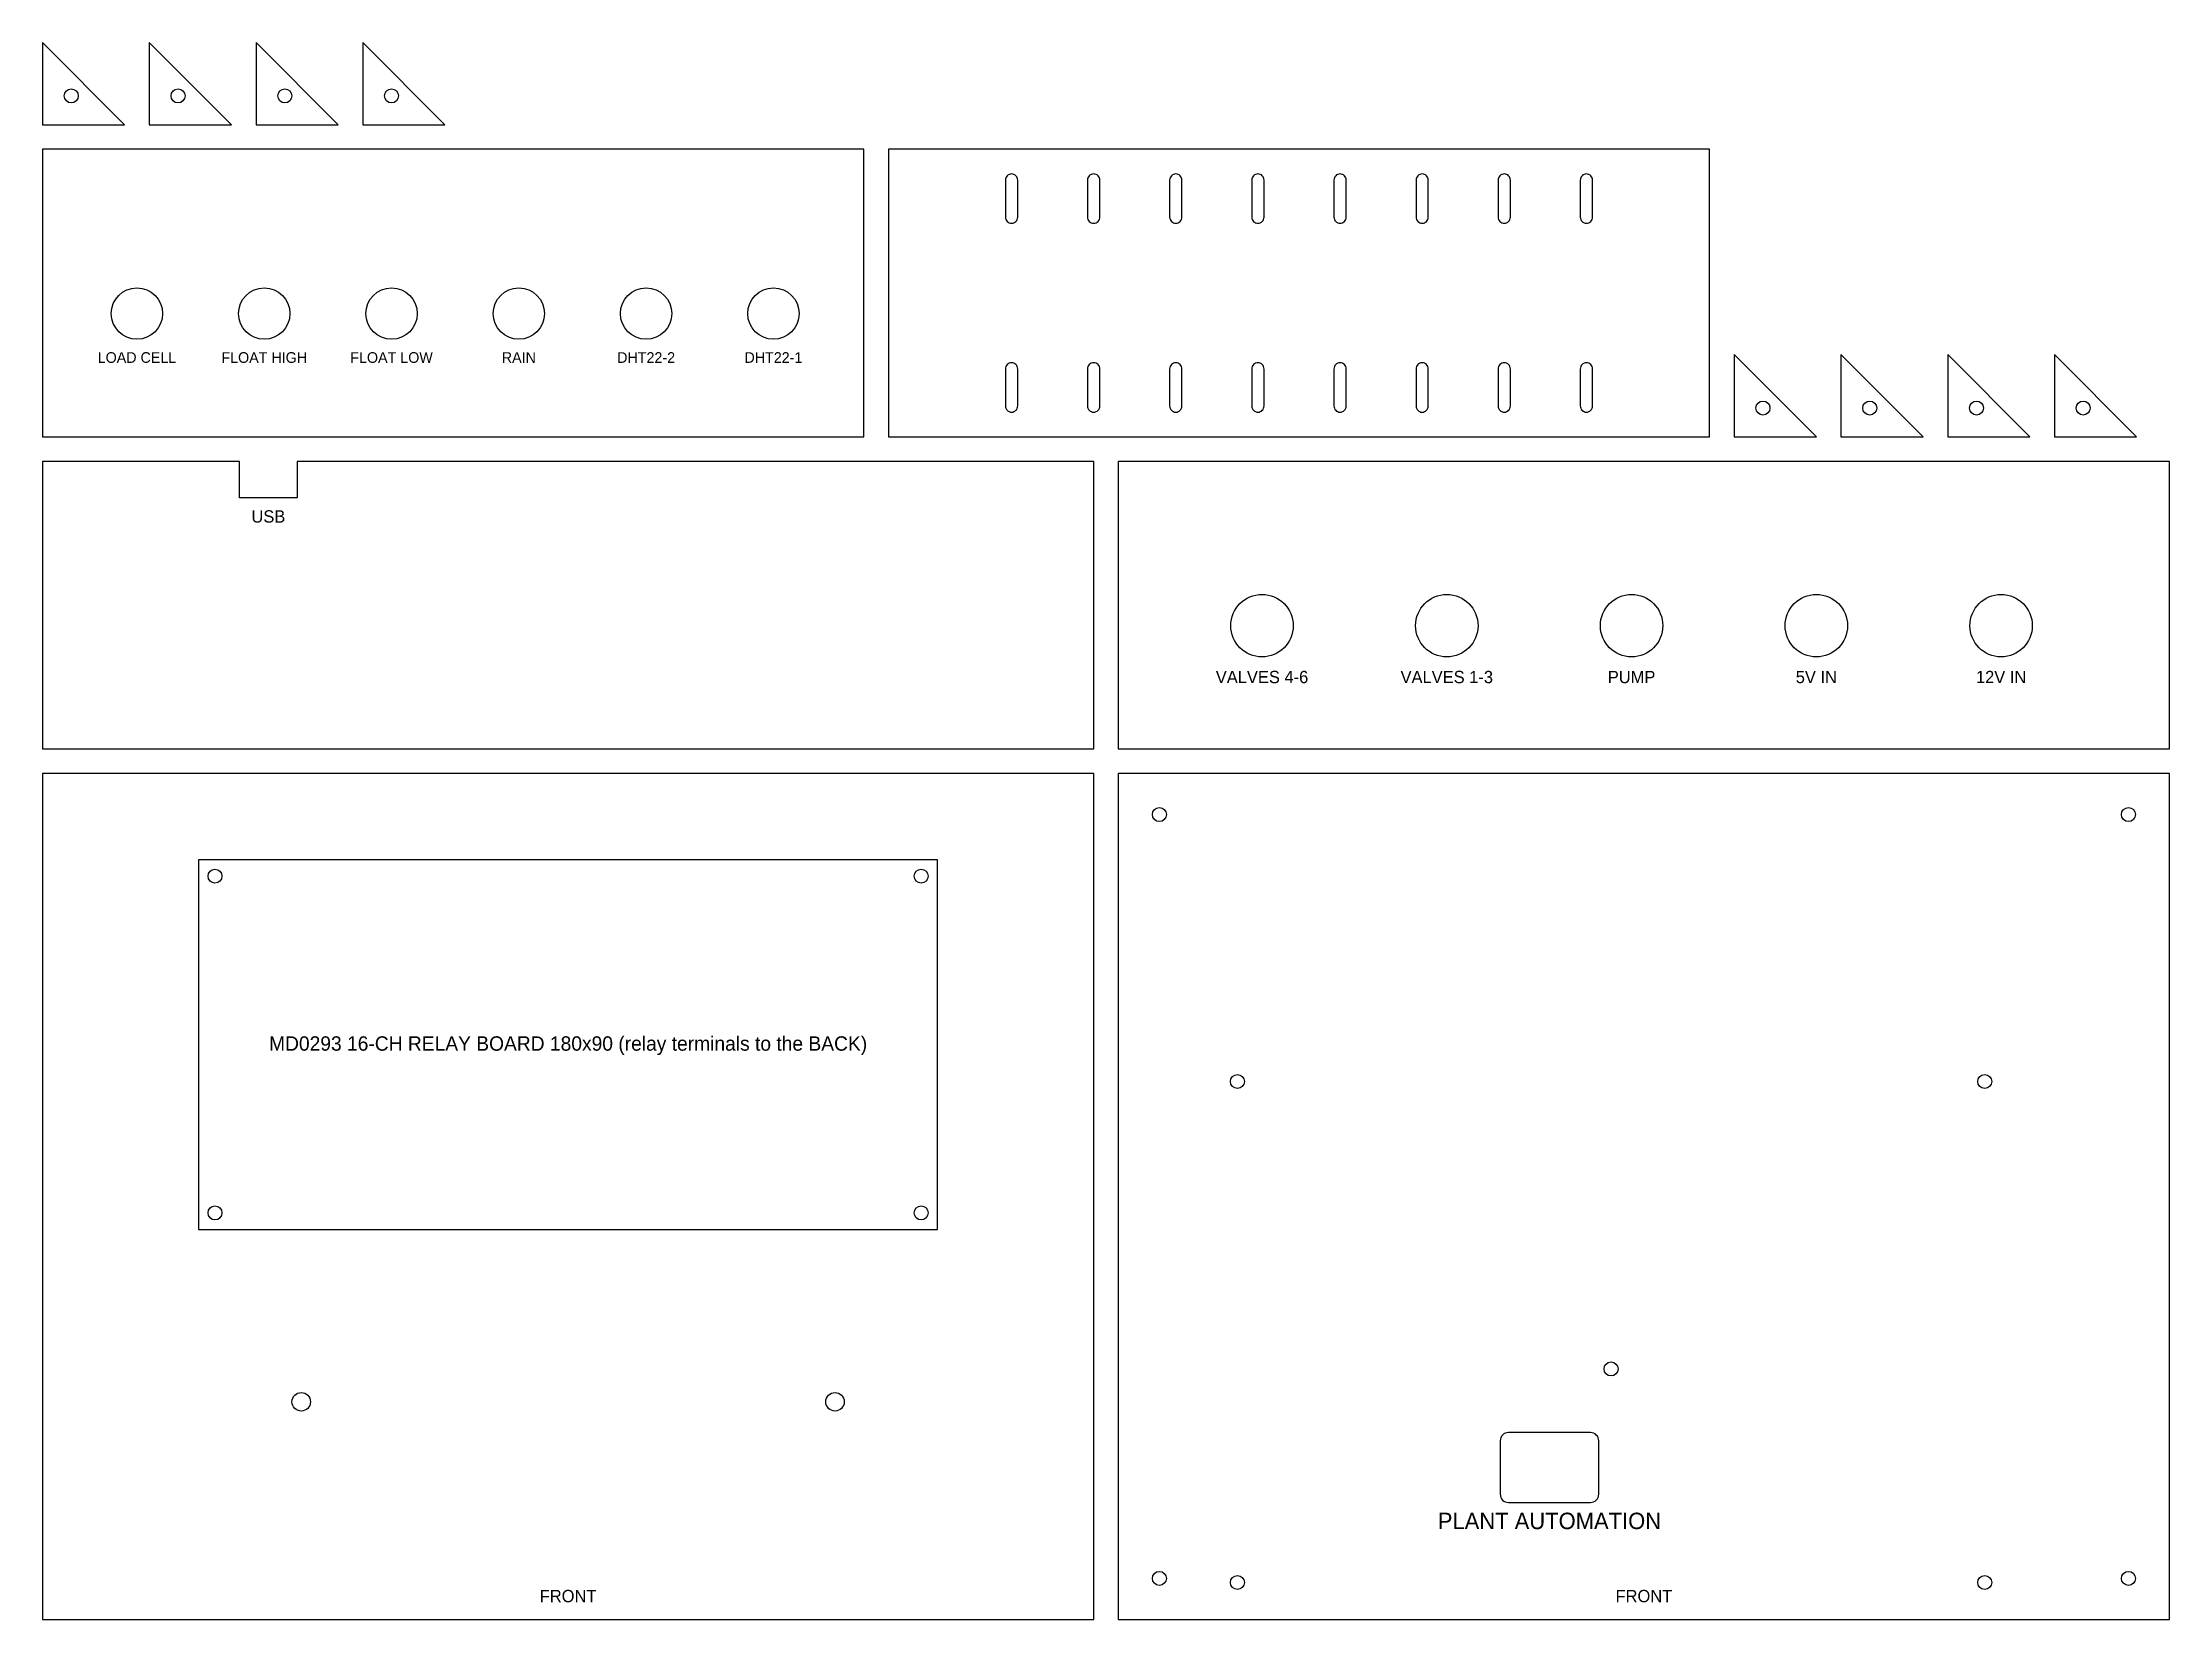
# Model space of a CAD drawing. Header units: millimetres. Extents: x 6 to 524, y 6 to 390.
import ezdxf
from ezdxf.enums import TextEntityAlignment as Align

# ---------------------------------------------------------------- set-up
doc = ezdxf.new("R2010")
doc.units = ezdxf.units.MM
doc.layers.add('CUT', color=1, linetype='CONTINUOUS')
doc.layers.add('ENGRAVE', color=5, linetype='CONTINUOUS')

msp = doc.modelspace()

# ---------------------------------------------------------------- linework, layer by layer
at = {"layer": 'CUT'}
for p, q in [((26, 370), (6, 390)), ((6, 390), (6, 370)), ((52, 370), (32, 390)), ((32, 390), (32, 370)), ((78, 370), (58, 390)), ((58, 390), (58, 370)), ((104, 370), (84, 390)), ((84, 390), (84, 370)), ((6, 370), (26, 370)), ((32, 370), (52, 370)), ((58, 370), (78, 370)), ((84, 370), (104, 370)), ((206, 364), (6, 364)), ((6, 364), (6, 294)), ((206, 294), (206, 364)), ((412, 364), (212, 364)), ((212, 364), (212, 294)), ((412, 294), (412, 364)), ((240.9393, 357.5607), (240.7528, 357.3334)), ((241.1666, 357.7472), (240.9393, 357.5607)), ((241.426, 357.8858), (241.1666, 357.7472)), ((241.7074, 357.9712), (241.426, 357.8858)), ((242, 358), (241.7074, 357.9712)), ((242.2926, 357.9712), (242, 358)), ((242, 358), (242, 358)), ((242.574, 357.8858), (242.2926, 357.9712)), ((242.8334, 357.7472), (242.574, 357.8858)), ((243.0607, 357.5607), (242.8334, 357.7472)), ((243.2472, 357.3334), (243.0607, 357.5607)), ((260.9393, 357.5607), (260.7528, 357.3334)), ((261.1666, 357.7472), (260.9393, 357.5607)), ((261.426, 357.8858), (261.1666, 357.7472)), ((261.7074, 357.9712), (261.426, 357.8858)), ((262, 358), (261.7074, 357.9712)), ((262.2926, 357.9712), (262, 358)), ((262, 358), (262, 358)), ((262.574, 357.8858), (262.2926, 357.9712)), ((262.8334, 357.7472), (262.574, 357.8858)), ((263.0607, 357.5607), (262.8334, 357.7472)), ((263.2472, 357.3334), (263.0607, 357.5607)), ((280.9393, 357.5607), (280.7528, 357.3334)), ((281.1666, 357.7472), (280.9393, 357.5607)), ((281.426, 357.8858), (281.1666, 357.7472)), ((281.7074, 357.9712), (281.426, 357.8858)), ((282, 358), (281.7074, 357.9712)), ((282.2926, 357.9712), (282, 358)), ((282, 358), (282, 358)), ((282.574, 357.8858), (282.2926, 357.9712)), ((282.8334, 357.7472), (282.574, 357.8858)), ((283.0607, 357.5607), (282.8334, 357.7472)), ((283.2472, 357.3334), (283.0607, 357.5607)), ((300.9393, 357.5607), (300.7528, 357.3334)), ((301.1666, 357.7472), (300.9393, 357.5607)), ((301.426, 357.8858), (301.1666, 357.7472)), ((301.7074, 357.9712), (301.426, 357.8858)), ((302, 358), (301.7074, 357.9712)), ((302.2926, 357.9712), (302, 358)), ((302, 358), (302, 358)), ((302.574, 357.8858), (302.2926, 357.9712)), ((302.8334, 357.7472), (302.574, 357.8858)), ((303.0607, 357.5607), (302.8334, 357.7472)), ((303.2472, 357.3334), (303.0607, 357.5607)), ((320.9393, 357.5607), (320.7528, 357.3334)), ((321.1666, 357.7472), (320.9393, 357.5607)), ((321.426, 357.8858), (321.1666, 357.7472)), ((321.7074, 357.9712), (321.426, 357.8858)), ((322, 358), (321.7074, 357.9712)), ((322.2926, 357.9712), (322, 358)), ((322, 358), (322, 358)), ((322.574, 357.8858), (322.2926, 357.9712)), ((322.8334, 357.7472), (322.574, 357.8858)), ((323.0607, 357.5607), (322.8334, 357.7472)), ((323.2472, 357.3334), (323.0607, 357.5607)), ((340.9393, 357.5607), (340.7528, 357.3334)), ((341.1666, 357.7472), (340.9393, 357.5607)), ((341.426, 357.8858), (341.1666, 357.7472)), ((341.7074, 357.9712), (341.426, 357.8858)), ((342, 358), (341.7074, 357.9712)), ((342.2926, 357.9712), (342, 358)), ((342, 358), (342, 358)), ((342.574, 357.8858), (342.2926, 357.9712)), ((342.8334, 357.7472), (342.574, 357.8858)), ((343.0607, 357.5607), (342.8334, 357.7472)), ((343.2472, 357.3334), (343.0607, 357.5607)), ((360.9393, 357.5607), (360.7528, 357.3334)), ((361.1666, 357.7472), (360.9393, 357.5607)), ((361.426, 357.8858), (361.1666, 357.7472)), ((361.7074, 357.9712), (361.426, 357.8858)), ((362, 358), (361.7074, 357.9712)), ((362.2926, 357.9712), (362, 358)), ((362, 358), (362, 358)), ((362.574, 357.8858), (362.2926, 357.9712)), ((362.8334, 357.7472), (362.574, 357.8858)), ((363.0607, 357.5607), (362.8334, 357.7472)), ((363.2472, 357.3334), (363.0607, 357.5607)), ((380.9393, 357.5607), (380.7528, 357.3334)), ((381.1666, 357.7472), (380.9393, 357.5607)), ((381.426, 357.8858), (381.1666, 357.7472)), ((381.7074, 357.9712), (381.426, 357.8858)), ((382, 358), (381.7074, 357.9712)), ((382.2926, 357.9712), (382, 358)), ((382, 358), (382, 358)), ((382.574, 357.8858), (382.2926, 357.9712)), ((382.8334, 357.7472), (382.574, 357.8858)), ((383.0607, 357.5607), (382.8334, 357.7472)), ((383.2472, 357.3334), (383.0607, 357.5607)), ((240.5288, 356.7926), (240.5, 356.5)), ((240.5, 356.5), (240.5, 347.5)), ((240.6142, 357.074), (240.5288, 356.7926)), ((240.7528, 357.3334), (240.6142, 357.074)), ((243.3858, 357.074), (243.2472, 357.3334)), ((243.4712, 356.7926), (243.3858, 357.074)), ((243.5, 356.5), (243.4712, 356.7926)), ((243.5, 347.5), (243.5, 356.5)), ((260.5288, 356.7926), (260.5, 356.5)), ((260.5, 356.5), (260.5, 347.5)), ((260.6142, 357.074), (260.5288, 356.7926)), ((260.7528, 357.3334), (260.6142, 357.074)), ((263.3858, 357.074), (263.2472, 357.3334)), ((263.4712, 356.7926), (263.3858, 357.074)), ((263.5, 356.5), (263.4712, 356.7926)), ((263.5, 347.5), (263.5, 356.5)), ((280.5288, 356.7926), (280.5, 356.5)), ((280.5, 356.5), (280.5, 347.5)), ((280.6142, 357.074), (280.5288, 356.7926)), ((280.7528, 357.3334), (280.6142, 357.074)), ((283.3858, 357.074), (283.2472, 357.3334)), ((283.4712, 356.7926), (283.3858, 357.074)), ((283.5, 356.5), (283.4712, 356.7926)), ((283.5, 347.5), (283.5, 356.5)), ((300.5288, 356.7926), (300.5, 356.5)), ((300.5, 356.5), (300.5, 347.5)), ((300.6142, 357.074), (300.5288, 356.7926)), ((300.7528, 357.3334), (300.6142, 357.074)), ((303.3858, 357.074), (303.2472, 357.3334)), ((303.4712, 356.7926), (303.3858, 357.074)), ((303.5, 356.5), (303.4712, 356.7926)), ((303.5, 347.5), (303.5, 356.5)), ((320.5288, 356.7926), (320.5, 356.5)), ((320.5, 356.5), (320.5, 347.5)), ((320.6142, 357.074), (320.5288, 356.7926)), ((320.7528, 357.3334), (320.6142, 357.074)), ((323.3858, 357.074), (323.2472, 357.3334)), ((323.4712, 356.7926), (323.3858, 357.074)), ((323.5, 356.5), (323.4712, 356.7926)), ((323.5, 347.5), (323.5, 356.5)), ((340.5288, 356.7926), (340.5, 356.5)), ((340.5, 356.5), (340.5, 347.5)), ((340.6142, 357.074), (340.5288, 356.7926)), ((340.7528, 357.3334), (340.6142, 357.074)), ((343.3858, 357.074), (343.2472, 357.3334)), ((343.4712, 356.7926), (343.3858, 357.074)), ((343.5, 356.5), (343.4712, 356.7926)), ((343.5, 347.5), (343.5, 356.5)), ((360.5288, 356.7926), (360.5, 356.5)), ((360.5, 356.5), (360.5, 347.5)), ((360.6142, 357.074), (360.5288, 356.7926)), ((360.7528, 357.3334), (360.6142, 357.074)), ((363.3858, 357.074), (363.2472, 357.3334)), ((363.4712, 356.7926), (363.3858, 357.074)), ((363.5, 356.5), (363.4712, 356.7926)), ((363.5, 347.5), (363.5, 356.5)), ((380.5288, 356.7926), (380.5, 356.5)), ((380.5, 356.5), (380.5, 347.5)), ((380.6142, 357.074), (380.5288, 356.7926)), ((380.7528, 357.3334), (380.6142, 357.074)), ((383.3858, 357.074), (383.2472, 357.3334)), ((383.4712, 356.7926), (383.3858, 357.074)), ((383.5, 356.5), (383.4712, 356.7926)), ((383.5, 347.5), (383.5, 356.5)), ((240.5, 347.5), (240.5288, 347.2074)), ((240.5288, 347.2074), (240.6142, 346.926)), ((243.3858, 346.926), (243.4712, 347.2074)), ((243.4712, 347.2074), (243.5, 347.5)), ((260.5, 347.5), (260.5288, 347.2074)), ((260.5288, 347.2074), (260.6142, 346.926)), ((263.3858, 346.926), (263.4712, 347.2074)), ((263.4712, 347.2074), (263.5, 347.5)), ((280.5, 347.5), (280.5288, 347.2074)), ((280.5288, 347.2074), (280.6142, 346.926)), ((283.3858, 346.926), (283.4712, 347.2074)), ((283.4712, 347.2074), (283.5, 347.5)), ((300.5, 347.5), (300.5288, 347.2074)), ((300.5288, 347.2074), (300.6142, 346.926)), ((303.3858, 346.926), (303.4712, 347.2074)), ((303.4712, 347.2074), (303.5, 347.5)), ((320.5, 347.5), (320.5288, 347.2074)), ((320.5288, 347.2074), (320.6142, 346.926)), ((323.3858, 346.926), (323.4712, 347.2074)), ((323.4712, 347.2074), (323.5, 347.5)), ((340.5, 347.5), (340.5288, 347.2074)), ((340.5288, 347.2074), (340.6142, 346.926)), ((343.3858, 346.926), (343.4712, 347.2074)), ((343.4712, 347.2074), (343.5, 347.5)), ((360.5, 347.5), (360.5288, 347.2074)), ((360.5288, 347.2074), (360.6142, 346.926)), ((363.3858, 346.926), (363.4712, 347.2074)), ((363.4712, 347.2074), (363.5, 347.5)), ((380.5, 347.5), (380.5288, 347.2074)), ((380.5288, 347.2074), (380.6142, 346.926)), ((383.3858, 346.926), (383.4712, 347.2074)), ((383.4712, 347.2074), (383.5, 347.5)), ((240.6142, 346.926), (240.7528, 346.6666)), ((240.7528, 346.6666), (240.9393, 346.4393)), ((240.9393, 346.4393), (241.1666, 346.2528)), ((241.1666, 346.2528), (241.426, 346.1142)), ((241.426, 346.1142), (241.7074, 346.0288)), ((241.7074, 346.0288), (242, 346)), ((242, 346), (242.2926, 346.0288)), ((242, 346), (242, 346)), ((242.2926, 346.0288), (242.574, 346.1142)), ((242.574, 346.1142), (242.8334, 346.2528)), ((242.8334, 346.2528), (243.0607, 346.4393)), ((243.0607, 346.4393), (243.2472, 346.6666)), ((243.2472, 346.6666), (243.3858, 346.926)), ((260.6142, 346.926), (260.7528, 346.6666)), ((260.7528, 346.6666), (260.9393, 346.4393)), ((260.9393, 346.4393), (261.1666, 346.2528)), ((261.1666, 346.2528), (261.426, 346.1142)), ((261.426, 346.1142), (261.7074, 346.0288)), ((261.7074, 346.0288), (262, 346)), ((262, 346), (262.2926, 346.0288)), ((262, 346), (262, 346)), ((262.2926, 346.0288), (262.574, 346.1142)), ((262.574, 346.1142), (262.8334, 346.2528)), ((262.8334, 346.2528), (263.0607, 346.4393)), ((263.0607, 346.4393), (263.2472, 346.6666)), ((263.2472, 346.6666), (263.3858, 346.926)), ((280.6142, 346.926), (280.7528, 346.6666)), ((280.7528, 346.6666), (280.9393, 346.4393)), ((280.9393, 346.4393), (281.1666, 346.2528)), ((281.1666, 346.2528), (281.426, 346.1142)), ((281.426, 346.1142), (281.7074, 346.0288)), ((281.7074, 346.0288), (282, 346)), ((282, 346), (282.2926, 346.0288)), ((282, 346), (282, 346)), ((282.2926, 346.0288), (282.574, 346.1142)), ((282.574, 346.1142), (282.8334, 346.2528)), ((282.8334, 346.2528), (283.0607, 346.4393)), ((283.0607, 346.4393), (283.2472, 346.6666)), ((283.2472, 346.6666), (283.3858, 346.926)), ((300.6142, 346.926), (300.7528, 346.6666)), ((300.7528, 346.6666), (300.9393, 346.4393)), ((300.9393, 346.4393), (301.1666, 346.2528)), ((301.1666, 346.2528), (301.426, 346.1142)), ((301.426, 346.1142), (301.7074, 346.0288)), ((301.7074, 346.0288), (302, 346)), ((302, 346), (302.2926, 346.0288)), ((302, 346), (302, 346)), ((302.2926, 346.0288), (302.574, 346.1142)), ((302.574, 346.1142), (302.8334, 346.2528)), ((302.8334, 346.2528), (303.0607, 346.4393)), ((303.0607, 346.4393), (303.2472, 346.6666)), ((303.2472, 346.6666), (303.3858, 346.926)), ((320.6142, 346.926), (320.7528, 346.6666)), ((320.7528, 346.6666), (320.9393, 346.4393)), ((320.9393, 346.4393), (321.1666, 346.2528)), ((321.1666, 346.2528), (321.426, 346.1142)), ((321.426, 346.1142), (321.7074, 346.0288)), ((321.7074, 346.0288), (322, 346)), ((322, 346), (322.2926, 346.0288)), ((322, 346), (322, 346)), ((322.2926, 346.0288), (322.574, 346.1142)), ((322.574, 346.1142), (322.8334, 346.2528)), ((322.8334, 346.2528), (323.0607, 346.4393)), ((323.0607, 346.4393), (323.2472, 346.6666)), ((323.2472, 346.6666), (323.3858, 346.926)), ((340.6142, 346.926), (340.7528, 346.6666)), ((340.7528, 346.6666), (340.9393, 346.4393)), ((340.9393, 346.4393), (341.1666, 346.2528)), ((341.1666, 346.2528), (341.426, 346.1142)), ((341.426, 346.1142), (341.7074, 346.0288)), ((341.7074, 346.0288), (342, 346)), ((342, 346), (342.2926, 346.0288)), ((342, 346), (342, 346)), ((342.2926, 346.0288), (342.574, 346.1142)), ((342.574, 346.1142), (342.8334, 346.2528)), ((342.8334, 346.2528), (343.0607, 346.4393)), ((343.0607, 346.4393), (343.2472, 346.6666)), ((343.2472, 346.6666), (343.3858, 346.926)), ((360.6142, 346.926), (360.7528, 346.6666)), ((360.7528, 346.6666), (360.9393, 346.4393)), ((360.9393, 346.4393), (361.1666, 346.2528)), ((361.1666, 346.2528), (361.426, 346.1142)), ((361.426, 346.1142), (361.7074, 346.0288)), ((361.7074, 346.0288), (362, 346)), ((362, 346), (362.2926, 346.0288)), ((362, 346), (362, 346)), ((362.2926, 346.0288), (362.574, 346.1142)), ((362.574, 346.1142), (362.8334, 346.2528)), ((362.8334, 346.2528), (363.0607, 346.4393)), ((363.0607, 346.4393), (363.2472, 346.6666)), ((363.2472, 346.6666), (363.3858, 346.926)), ((380.6142, 346.926), (380.7528, 346.6666)), ((380.7528, 346.6666), (380.9393, 346.4393)), ((380.9393, 346.4393), (381.1666, 346.2528)), ((381.1666, 346.2528), (381.426, 346.1142)), ((381.426, 346.1142), (381.7074, 346.0288)), ((381.7074, 346.0288), (382, 346)), ((382, 346), (382.2926, 346.0288)), ((382, 346), (382, 346)), ((382.2926, 346.0288), (382.574, 346.1142)), ((382.574, 346.1142), (382.8334, 346.2528)), ((382.8334, 346.2528), (383.0607, 346.4393)), ((383.0607, 346.4393), (383.2472, 346.6666)), ((383.2472, 346.6666), (383.3858, 346.926)), ((240.6142, 311.074), (240.5288, 310.7926)), ((240.7528, 311.3334), (240.6142, 311.074)), ((240.9393, 311.5607), (240.7528, 311.3334)), ((241.1666, 311.7472), (240.9393, 311.5607)), ((241.426, 311.8858), (241.1666, 311.7472)), ((241.7074, 311.9712), (241.426, 311.8858)), ((242, 312), (241.7074, 311.9712)), ((242.2926, 311.9712), (242, 312)), ((242, 312), (242, 312)), ((242.574, 311.8858), (242.2926, 311.9712)), ((242.8334, 311.7472), (242.574, 311.8858)), ((243.0607, 311.5607), (242.8334, 311.7472)), ((243.2472, 311.3334), (243.0607, 311.5607)), ((243.3858, 311.074), (243.2472, 311.3334)), ((243.4712, 310.7926), (243.3858, 311.074)), ((260.6142, 311.074), (260.5288, 310.7926)), ((260.7528, 311.3334), (260.6142, 311.074)), ((260.9393, 311.5607), (260.7528, 311.3334)), ((261.1666, 311.7472), (260.9393, 311.5607)), ((261.426, 311.8858), (261.1666, 311.7472)), ((261.7074, 311.9712), (261.426, 311.8858)), ((262, 312), (261.7074, 311.9712)), ((262.2926, 311.9712), (262, 312)), ((262, 312), (262, 312)), ((262.574, 311.8858), (262.2926, 311.9712)), ((262.8334, 311.7472), (262.574, 311.8858)), ((263.0607, 311.5607), (262.8334, 311.7472)), ((263.2472, 311.3334), (263.0607, 311.5607)), ((263.3858, 311.074), (263.2472, 311.3334)), ((263.4712, 310.7926), (263.3858, 311.074)), ((280.6142, 311.074), (280.5288, 310.7926)), ((280.7528, 311.3334), (280.6142, 311.074)), ((280.9393, 311.5607), (280.7528, 311.3334)), ((281.1666, 311.7472), (280.9393, 311.5607)), ((281.426, 311.8858), (281.1666, 311.7472)), ((281.7074, 311.9712), (281.426, 311.8858)), ((282, 312), (281.7074, 311.9712)), ((282.2926, 311.9712), (282, 312)), ((282, 312), (282, 312)), ((282.574, 311.8858), (282.2926, 311.9712)), ((282.8334, 311.7472), (282.574, 311.8858)), ((283.0607, 311.5607), (282.8334, 311.7472)), ((283.2472, 311.3334), (283.0607, 311.5607)), ((283.3858, 311.074), (283.2472, 311.3334)), ((283.4712, 310.7926), (283.3858, 311.074)), ((300.6142, 311.074), (300.5288, 310.7926)), ((300.7528, 311.3334), (300.6142, 311.074)), ((300.9393, 311.5607), (300.7528, 311.3334)), ((301.1666, 311.7472), (300.9393, 311.5607)), ((301.426, 311.8858), (301.1666, 311.7472)), ((301.7074, 311.9712), (301.426, 311.8858)), ((302, 312), (301.7074, 311.9712)), ((302.2926, 311.9712), (302, 312)), ((302, 312), (302, 312)), ((302.574, 311.8858), (302.2926, 311.9712)), ((302.8334, 311.7472), (302.574, 311.8858)), ((303.0607, 311.5607), (302.8334, 311.7472)), ((303.2472, 311.3334), (303.0607, 311.5607)), ((303.3858, 311.074), (303.2472, 311.3334)), ((303.4712, 310.7926), (303.3858, 311.074)), ((320.6142, 311.074), (320.5288, 310.7926)), ((320.7528, 311.3334), (320.6142, 311.074)), ((320.9393, 311.5607), (320.7528, 311.3334)), ((321.1666, 311.7472), (320.9393, 311.5607)), ((321.426, 311.8858), (321.1666, 311.7472)), ((321.7074, 311.9712), (321.426, 311.8858)), ((322, 312), (321.7074, 311.9712)), ((322.2926, 311.9712), (322, 312)), ((322, 312), (322, 312)), ((322.574, 311.8858), (322.2926, 311.9712)), ((322.8334, 311.7472), (322.574, 311.8858)), ((323.0607, 311.5607), (322.8334, 311.7472)), ((323.2472, 311.3334), (323.0607, 311.5607)), ((323.3858, 311.074), (323.2472, 311.3334)), ((323.4712, 310.7926), (323.3858, 311.074)), ((340.6142, 311.074), (340.5288, 310.7926)), ((340.7528, 311.3334), (340.6142, 311.074)), ((340.9393, 311.5607), (340.7528, 311.3334)), ((341.1666, 311.7472), (340.9393, 311.5607)), ((341.426, 311.8858), (341.1666, 311.7472)), ((341.7074, 311.9712), (341.426, 311.8858)), ((342, 312), (341.7074, 311.9712)), ((342.2926, 311.9712), (342, 312)), ((342, 312), (342, 312)), ((342.574, 311.8858), (342.2926, 311.9712)), ((342.8334, 311.7472), (342.574, 311.8858)), ((343.0607, 311.5607), (342.8334, 311.7472)), ((343.2472, 311.3334), (343.0607, 311.5607)), ((343.3858, 311.074), (343.2472, 311.3334)), ((343.4712, 310.7926), (343.3858, 311.074)), ((360.6142, 311.074), (360.5288, 310.7926)), ((360.7528, 311.3334), (360.6142, 311.074)), ((360.9393, 311.5607), (360.7528, 311.3334)), ((361.1666, 311.7472), (360.9393, 311.5607)), ((361.426, 311.8858), (361.1666, 311.7472)), ((361.7074, 311.9712), (361.426, 311.8858)), ((362, 312), (361.7074, 311.9712)), ((362.2926, 311.9712), (362, 312)), ((362, 312), (362, 312)), ((362.574, 311.8858), (362.2926, 311.9712)), ((362.8334, 311.7472), (362.574, 311.8858)), ((363.0607, 311.5607), (362.8334, 311.7472)), ((363.2472, 311.3334), (363.0607, 311.5607)), ((363.3858, 311.074), (363.2472, 311.3334)), ((363.4712, 310.7926), (363.3858, 311.074)), ((380.6142, 311.074), (380.5288, 310.7926)), ((380.7528, 311.3334), (380.6142, 311.074)), ((380.9393, 311.5607), (380.7528, 311.3334)), ((381.1666, 311.7472), (380.9393, 311.5607)), ((381.426, 311.8858), (381.1666, 311.7472)), ((381.7074, 311.9712), (381.426, 311.8858)), ((382, 312), (381.7074, 311.9712)), ((382.2926, 311.9712), (382, 312)), ((382, 312), (382, 312)), ((382.574, 311.8858), (382.2926, 311.9712)), ((382.8334, 311.7472), (382.574, 311.8858)), ((383.0607, 311.5607), (382.8334, 311.7472)), ((383.2472, 311.3334), (383.0607, 311.5607)), ((383.3858, 311.074), (383.2472, 311.3334)), ((383.4712, 310.7926), (383.3858, 311.074)), ((438, 294), (418, 314)), ((418, 314), (418, 294)), ((464, 294), (444, 314)), ((444, 314), (444, 294)), ((490, 294), (470, 314)), ((470, 314), (470, 294)), ((516, 294), (496, 314)), ((496, 314), (496, 294)), ((240.5288, 310.7926), (240.5, 310.5)), ((240.5, 310.5), (240.5, 301.5)), ((243.5, 310.5), (243.4712, 310.7926)), ((243.5, 301.5), (243.5, 310.5)), ((260.5288, 310.7926), (260.5, 310.5)), ((260.5, 310.5), (260.5, 301.5)), ((263.5, 310.5), (263.4712, 310.7926)), ((263.5, 301.5), (263.5, 310.5)), ((280.5288, 310.7926), (280.5, 310.5)), ((280.5, 310.5), (280.5, 301.5)), ((283.5, 310.5), (283.4712, 310.7926)), ((283.5, 301.5), (283.5, 310.5)), ((300.5288, 310.7926), (300.5, 310.5)), ((300.5, 310.5), (300.5, 301.5)), ((303.5, 310.5), (303.4712, 310.7926)), ((303.5, 301.5), (303.5, 310.5)), ((320.5288, 310.7926), (320.5, 310.5)), ((320.5, 310.5), (320.5, 301.5)), ((323.5, 310.5), (323.4712, 310.7926)), ((323.5, 301.5), (323.5, 310.5)), ((340.5288, 310.7926), (340.5, 310.5)), ((340.5, 310.5), (340.5, 301.5)), ((343.5, 310.5), (343.4712, 310.7926)), ((343.5, 301.5), (343.5, 310.5)), ((360.5288, 310.7926), (360.5, 310.5)), ((360.5, 310.5), (360.5, 301.5)), ((363.5, 310.5), (363.4712, 310.7926)), ((363.5, 301.5), (363.5, 310.5)), ((380.5288, 310.7926), (380.5, 310.5)), ((380.5, 310.5), (380.5, 301.5)), ((383.5, 310.5), (383.4712, 310.7926)), ((383.5, 301.5), (383.5, 310.5)), ((240.5, 301.5), (240.5288, 301.2074)), ((240.5288, 301.2074), (240.6142, 300.926)), ((240.6142, 300.926), (240.7528, 300.6666)), ((240.7528, 300.6666), (240.9393, 300.4393)), ((243.0607, 300.4393), (243.2472, 300.6666)), ((243.2472, 300.6666), (243.3858, 300.926)), ((243.3858, 300.926), (243.4712, 301.2074)), ((243.4712, 301.2074), (243.5, 301.5)), ((260.5, 301.5), (260.5288, 301.2074)), ((260.5288, 301.2074), (260.6142, 300.926)), ((260.6142, 300.926), (260.7528, 300.6666)), ((260.7528, 300.6666), (260.9393, 300.4393)), ((263.0607, 300.4393), (263.2472, 300.6666)), ((263.2472, 300.6666), (263.3858, 300.926)), ((263.3858, 300.926), (263.4712, 301.2074)), ((263.4712, 301.2074), (263.5, 301.5)), ((280.5, 301.5), (280.5288, 301.2074)), ((280.5288, 301.2074), (280.6142, 300.926)), ((280.6142, 300.926), (280.7528, 300.6666)), ((280.7528, 300.6666), (280.9393, 300.4393)), ((283.0607, 300.4393), (283.2472, 300.6666)), ((283.2472, 300.6666), (283.3858, 300.926)), ((283.3858, 300.926), (283.4712, 301.2074)), ((283.4712, 301.2074), (283.5, 301.5)), ((300.5, 301.5), (300.5288, 301.2074)), ((300.5288, 301.2074), (300.6142, 300.926)), ((300.6142, 300.926), (300.7528, 300.6666)), ((300.7528, 300.6666), (300.9393, 300.4393)), ((303.0607, 300.4393), (303.2472, 300.6666)), ((303.2472, 300.6666), (303.3858, 300.926)), ((303.3858, 300.926), (303.4712, 301.2074)), ((303.4712, 301.2074), (303.5, 301.5)), ((320.5, 301.5), (320.5288, 301.2074)), ((320.5288, 301.2074), (320.6142, 300.926)), ((320.6142, 300.926), (320.7528, 300.6666)), ((320.7528, 300.6666), (320.9393, 300.4393)), ((323.0607, 300.4393), (323.2472, 300.6666)), ((323.2472, 300.6666), (323.3858, 300.926)), ((323.3858, 300.926), (323.4712, 301.2074)), ((323.4712, 301.2074), (323.5, 301.5)), ((340.5, 301.5), (340.5288, 301.2074)), ((340.5288, 301.2074), (340.6142, 300.926)), ((340.6142, 300.926), (340.7528, 300.6666)), ((340.7528, 300.6666), (340.9393, 300.4393)), ((343.0607, 300.4393), (343.2472, 300.6666)), ((343.2472, 300.6666), (343.3858, 300.926)), ((343.3858, 300.926), (343.4712, 301.2074)), ((343.4712, 301.2074), (343.5, 301.5)), ((360.5, 301.5), (360.5288, 301.2074)), ((360.5288, 301.2074), (360.6142, 300.926)), ((360.6142, 300.926), (360.7528, 300.6666)), ((360.7528, 300.6666), (360.9393, 300.4393)), ((363.0607, 300.4393), (363.2472, 300.6666)), ((363.2472, 300.6666), (363.3858, 300.926)), ((363.3858, 300.926), (363.4712, 301.2074)), ((363.4712, 301.2074), (363.5, 301.5)), ((380.5, 301.5), (380.5288, 301.2074)), ((380.5288, 301.2074), (380.6142, 300.926)), ((380.6142, 300.926), (380.7528, 300.6666)), ((380.7528, 300.6666), (380.9393, 300.4393)), ((383.0607, 300.4393), (383.2472, 300.6666)), ((383.2472, 300.6666), (383.3858, 300.926)), ((383.3858, 300.926), (383.4712, 301.2074)), ((383.4712, 301.2074), (383.5, 301.5)), ((240.9393, 300.4393), (241.1666, 300.2528)), ((241.1666, 300.2528), (241.426, 300.1142)), ((241.426, 300.1142), (241.7074, 300.0288)), ((241.7074, 300.0288), (242, 300)), ((242, 300), (242.2926, 300.0288)), ((242, 300), (242, 300)), ((242.2926, 300.0288), (242.574, 300.1142)), ((242.574, 300.1142), (242.8334, 300.2528)), ((242.8334, 300.2528), (243.0607, 300.4393)), ((260.9393, 300.4393), (261.1666, 300.2528)), ((261.1666, 300.2528), (261.426, 300.1142)), ((261.426, 300.1142), (261.7074, 300.0288)), ((261.7074, 300.0288), (262, 300)), ((262, 300), (262.2926, 300.0288)), ((262, 300), (262, 300)), ((262.2926, 300.0288), (262.574, 300.1142)), ((262.574, 300.1142), (262.8334, 300.2528)), ((262.8334, 300.2528), (263.0607, 300.4393)), ((280.9393, 300.4393), (281.1666, 300.2528)), ((281.1666, 300.2528), (281.426, 300.1142)), ((281.426, 300.1142), (281.7074, 300.0288)), ((281.7074, 300.0288), (282, 300)), ((282, 300), (282.2926, 300.0288)), ((282, 300), (282, 300)), ((282.2926, 300.0288), (282.574, 300.1142)), ((282.574, 300.1142), (282.8334, 300.2528)), ((282.8334, 300.2528), (283.0607, 300.4393)), ((300.9393, 300.4393), (301.1666, 300.2528)), ((301.1666, 300.2528), (301.426, 300.1142)), ((301.426, 300.1142), (301.7074, 300.0288)), ((301.7074, 300.0288), (302, 300)), ((302, 300), (302.2926, 300.0288)), ((302, 300), (302, 300)), ((302.2926, 300.0288), (302.574, 300.1142)), ((302.574, 300.1142), (302.8334, 300.2528)), ((302.8334, 300.2528), (303.0607, 300.4393)), ((320.9393, 300.4393), (321.1666, 300.2528)), ((321.1666, 300.2528), (321.426, 300.1142)), ((321.426, 300.1142), (321.7074, 300.0288)), ((321.7074, 300.0288), (322, 300)), ((322, 300), (322.2926, 300.0288)), ((322, 300), (322, 300)), ((322.2926, 300.0288), (322.574, 300.1142)), ((322.574, 300.1142), (322.8334, 300.2528)), ((322.8334, 300.2528), (323.0607, 300.4393)), ((340.9393, 300.4393), (341.1666, 300.2528)), ((341.1666, 300.2528), (341.426, 300.1142)), ((341.426, 300.1142), (341.7074, 300.0288)), ((341.7074, 300.0288), (342, 300)), ((342, 300), (342.2926, 300.0288)), ((342, 300), (342, 300)), ((342.2926, 300.0288), (342.574, 300.1142)), ((342.574, 300.1142), (342.8334, 300.2528)), ((342.8334, 300.2528), (343.0607, 300.4393)), ((360.9393, 300.4393), (361.1666, 300.2528)), ((361.1666, 300.2528), (361.426, 300.1142)), ((361.426, 300.1142), (361.7074, 300.0288)), ((361.7074, 300.0288), (362, 300)), ((362, 300), (362.2926, 300.0288)), ((362, 300), (362, 300)), ((362.2926, 300.0288), (362.574, 300.1142)), ((362.574, 300.1142), (362.8334, 300.2528)), ((362.8334, 300.2528), (363.0607, 300.4393)), ((380.9393, 300.4393), (381.1666, 300.2528)), ((381.1666, 300.2528), (381.426, 300.1142)), ((381.426, 300.1142), (381.7074, 300.0288)), ((381.7074, 300.0288), (382, 300)), ((382, 300), (382.2926, 300.0288)), ((382, 300), (382, 300)), ((382.2926, 300.0288), (382.574, 300.1142)), ((382.574, 300.1142), (382.8334, 300.2528)), ((382.8334, 300.2528), (383.0607, 300.4393)), ((6, 294), (206, 294)), ((212, 294), (412, 294)), ((418, 294), (438, 294)), ((444, 294), (464, 294)), ((470, 294), (490, 294)), ((496, 294), (516, 294)), ((54, 288), (6, 288)), ((6, 288), (6, 218)), ((54, 279.1), (54, 288)), ((262, 288), (68, 288)), ((68, 288), (68, 279.1)), ((262, 218), (262, 288)), ((524, 288), (268, 288)), ((268, 288), (268, 218)), ((524, 218), (524, 288)), ((68, 279.1), (54, 279.1)), ((6, 218), (262, 218)), ((268, 218), (524, 218)), ((262, 212), (6, 212)), ((6, 212), (6, 6)), ((262, 6), (262, 212)), ((524, 212), (268, 212)), ((268, 212), (268, 6)), ((524, 6), (524, 212)), ((361.0384, 49.8902), (361, 49.5)), ((361, 49.5), (361, 36.5)), ((361.1522, 50.2654), (361.0384, 49.8902)), ((361.3371, 50.6111), (361.1522, 50.2654)), ((361.5858, 50.9142), (361.3371, 50.6111)), ((361.8889, 51.1629), (361.5858, 50.9142)), ((362.2346, 51.3478), (361.8889, 51.1629)), ((362.6098, 51.4616), (362.2346, 51.3478)), ((363, 51.5), (362.6098, 51.4616)), ((383, 51.5), (363, 51.5)), ((383.3902, 51.4616), (383, 51.5)), ((383.7654, 51.3478), (383.3902, 51.4616)), ((384.1111, 51.1629), (383.7654, 51.3478)), ((384.4142, 50.9142), (384.1111, 51.1629)), ((384.6629, 50.6111), (384.4142, 50.9142)), ((384.8478, 50.2654), (384.6629, 50.6111)), ((384.9616, 49.8902), (384.8478, 50.2654)), ((385, 49.5), (384.9616, 49.8902)), ((385, 36.5), (385, 49.5)), ((361, 36.5), (361.0384, 36.1098)), ((384.9616, 36.1098), (385, 36.5)), ((361.0384, 36.1098), (361.1522, 35.7346)), ((361.1522, 35.7346), (361.3371, 35.3889)), ((361.3371, 35.3889), (361.5858, 35.0858)), ((361.5858, 35.0858), (361.8889, 34.8371)), ((361.8889, 34.8371), (362.2346, 34.6522)), ((362.2346, 34.6522), (362.6098, 34.5384)), ((362.6098, 34.5384), (363, 34.5)), ((363, 34.5), (383, 34.5)), ((383, 34.5), (383.3902, 34.5384)), ((383.3902, 34.5384), (383.7654, 34.6522)), ((383.7654, 34.6522), (384.1111, 34.8371)), ((384.1111, 34.8371), (384.4142, 35.0858)), ((384.4142, 35.0858), (384.6629, 35.3889)), ((384.6629, 35.3889), (384.8478, 35.7346)), ((384.8478, 35.7346), (384.9616, 36.1098)), ((6, 6), (262, 6)), ((268, 6), (524, 6))]:
    msp.add_line(p, q, dxfattribs=at)
for centre, radius in [((13, 377), 1.7), ((39, 377), 1.7), ((65, 377), 1.7), ((91, 377), 1.7), ((29, 324), 6.25), ((60, 324), 6.25), ((91, 324), 6.25), ((122, 324), 6.25), ((153, 324), 6.25), ((184, 324), 6.25), ((425, 301), 1.7), ((451, 301), 1.7), ((477, 301), 1.7), ((503, 301), 1.7), ((303, 248), 7.6), ((348, 248), 7.6), ((393, 248), 7.6), ((438, 248), 7.6), ((483, 248), 7.6), ((278, 202), 1.7), ((514, 202), 1.7), ((48, 187), 1.7), ((220, 187), 1.7), ((297, 137), 1.7), ((479, 137), 1.7), ((48, 105), 1.7), ((220, 105), 1.7), ((388, 67), 1.7), ((69, 59), 2.25), ((199, 59), 2.25), ((278, 16), 1.7), ((297, 15), 1.7), ((479, 15), 1.7), ((514, 16), 1.7)]:
    msp.add_circle(centre, radius, dxfattribs=at)
at = {"layer": 'ENGRAVE'}
for p, q in [((224, 191), (44, 191)), ((44, 191), (44, 101)), ((224, 101), (224, 191)), ((44, 101), (224, 101))]:
    msp.add_line(p, q, dxfattribs=at)

# ---------------------------------------------------------------- texts
for s, height, p in [('LOAD CELL', 2.6, (29, 312)), ('FLOAT HIGH', 2.6, (60, 312)), ('FLOAT LOW', 2.6, (91, 312)), ('RAIN', 2.6, (122, 312)), ('DHT22-2', 2.6, (153, 312)), ('DHT22-1', 2.6, (184, 312)), ('USB', 3, (61, 273.1)), ('VALVES 4-6', 3, (303, 234)), ('VALVES 1-3', 3, (348, 234)), ('PUMP', 3, (393, 234)), ('5V IN', 3, (438, 234)), ('12V IN', 3, (483, 234)), ('MD0293 16-CH RELAY BOARD 180x90 (relay terminals to the BACK)', 3.5, (134, 144.5)), ('PLANT AUTOMATION', 4, (373, 28)), ('FRONT', 3, (134, 10.2)), ('FRONT', 3, (396, 10.2))]:
    msp.add_text(s, height=height, dxfattribs=at).set_placement(p, align=Align.CENTER)

doc.saveas('drawing.dxf')
